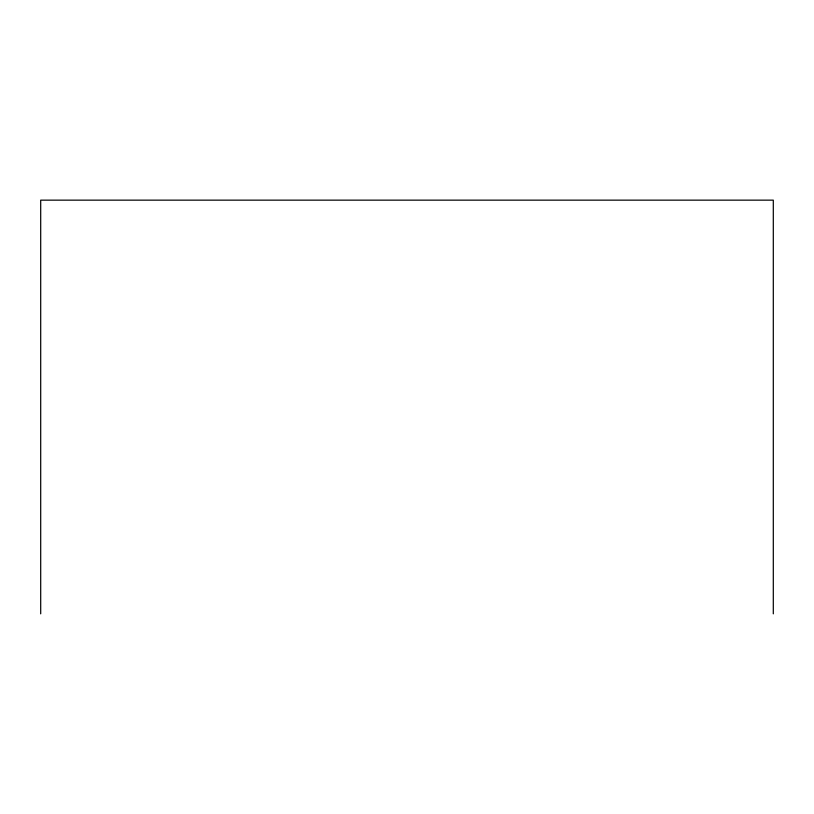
<?xml version="1.0" encoding="UTF-8"?>
<svg xmlns="http://www.w3.org/2000/svg" width="814" height="814" viewBox="0 0 814 814"><rect width="100%" height="100%" fill="white"/><g stroke="black" fill="none" stroke-linecap="round" stroke-linejoin="round"><path stroke-width="1.22" d="M773.3 613.848L773.3 200.152L40.7 200.152L40.7 613.848"/></g></svg>
